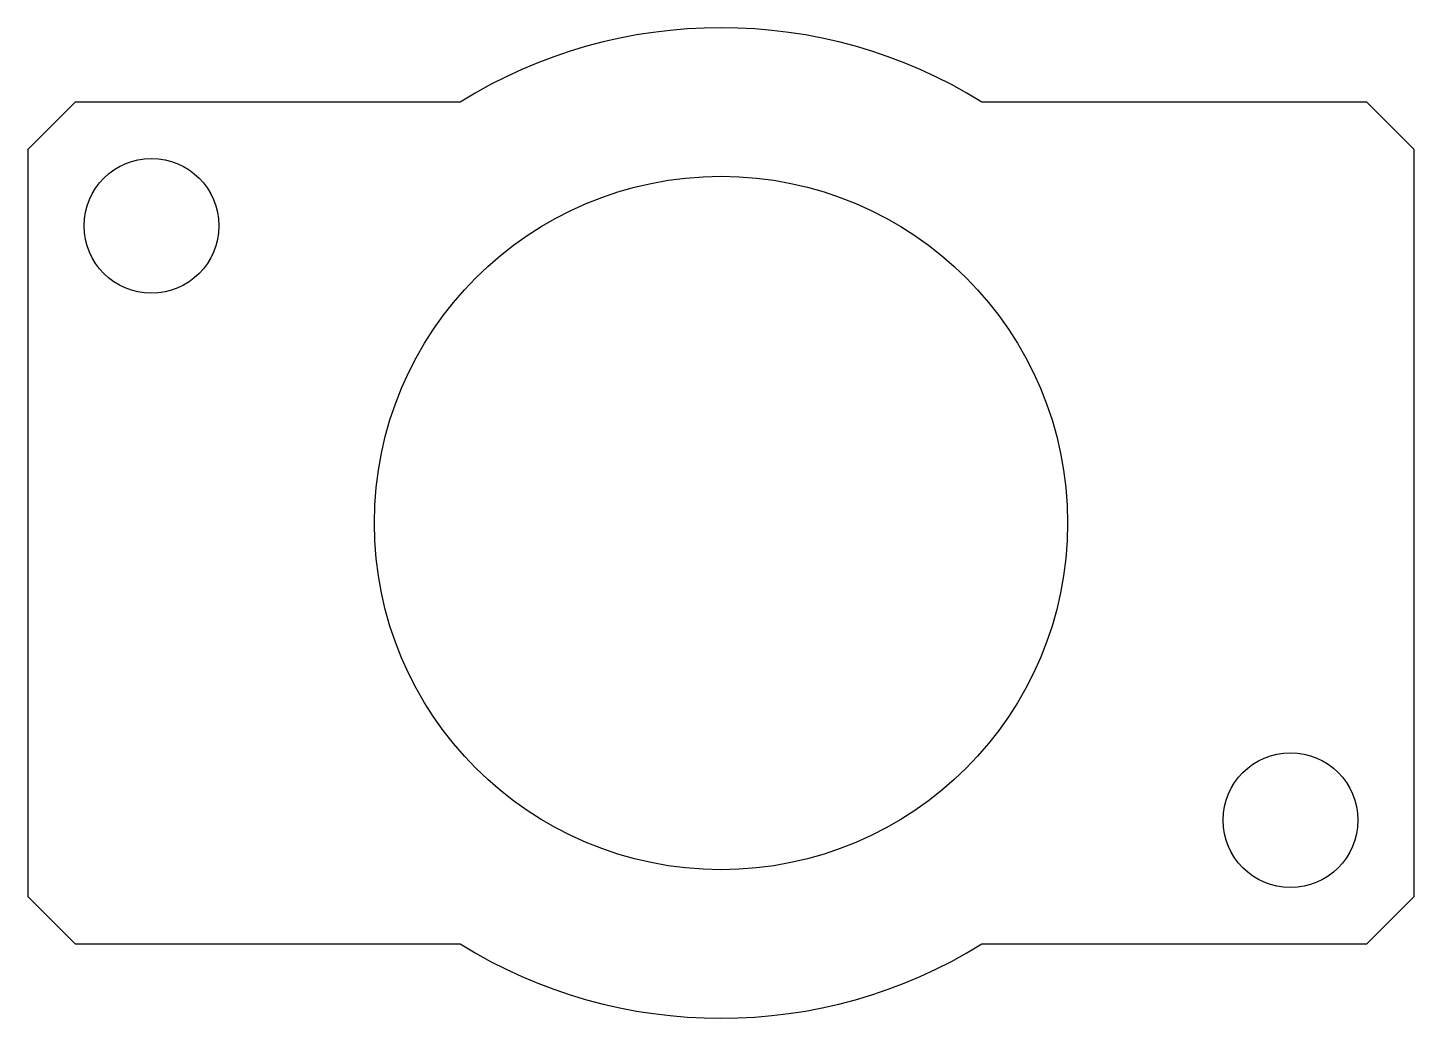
# Model space of a CAD drawing. Header units: inches. Extents: x -0.88 to 0.88, y -0.62 to 0.62.
import ezdxf

# ---------------------------------------------------------------- set-up
doc = ezdxf.new("R2010")
doc.units = ezdxf.units.IN
doc.header["$LTSCALE"] = 0.5
doc.header["$MEASUREMENT"] = 0
doc.layers.add('Hardware', color=242, linetype='CONTINUOUS')

msp = doc.modelspace()

# ---------------------------------------------------------------- linework, layer by layer
at = {"layer": 'Hardware', "transparency": 16777216}
for p, q in [((-0.815, 0.5312), (-0.875, 0.4713)), ((-0.3292, 0.5312), (-0.815, 0.5312)), ((0.815, 0.5312), (0.3292, 0.5312)), ((0.875, 0.4713), (0.815, 0.5312)), ((-0.875, 0.4713), (-0.875, -0.4713)), ((0.875, -0.4713), (0.875, 0.4713)), ((-0.875, -0.4713), (-0.815, -0.5312)), ((0.815, -0.5312), (0.875, -0.4713)), ((-0.815, -0.5312), (-0.3292, -0.5312)), ((0.3292, -0.5312), (0.815, -0.5312))]:
    msp.add_line(p, q, dxfattribs=at)
for centre, radius in [((-0.7188, 0.375), 0.085), ((0, 0), 0.4375), ((0.7188, -0.375), 0.085)]:
    msp.add_circle(centre, radius, dxfattribs=at)
for start, end in [(58.2117, 121.7883), (238.2117, 301.7883)]:
    msp.add_arc((0, 0), 0.625, start, end, dxfattribs=at)

doc.saveas('drawing.dxf')
